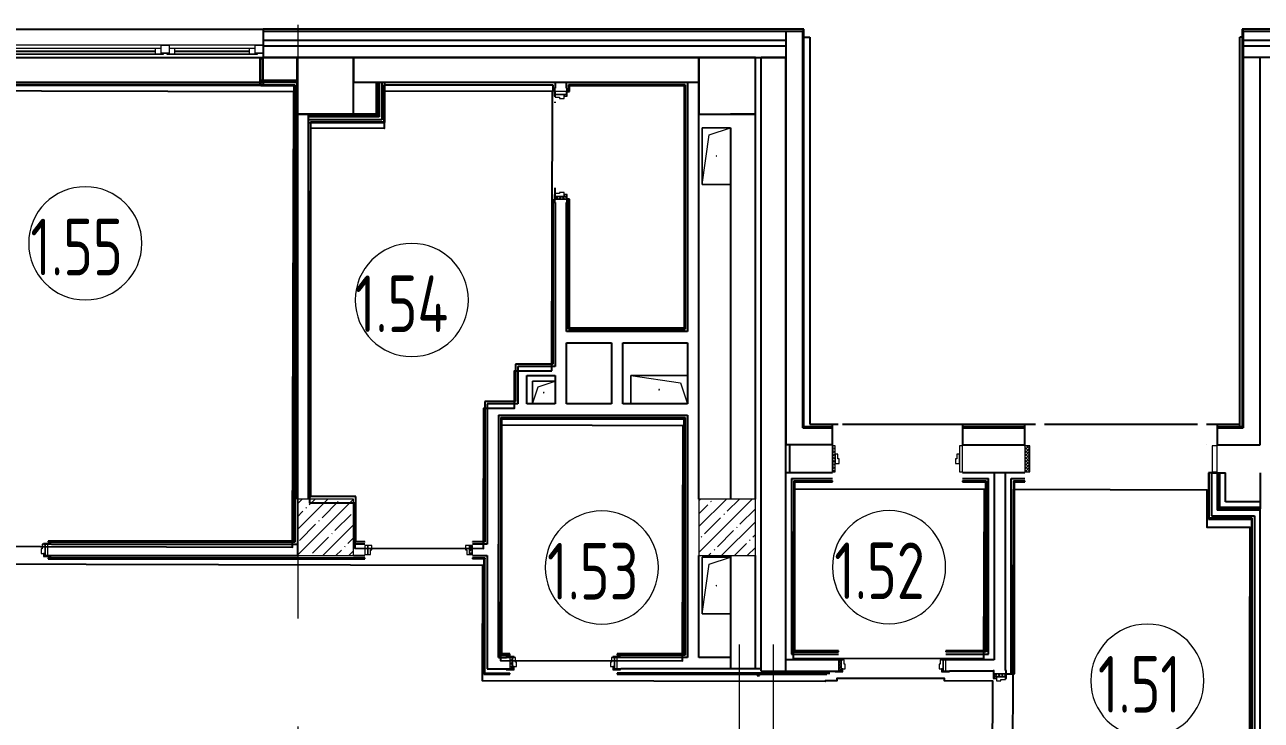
# Model space of a CAD drawing. Header units: millimetres. Extents: x -625 to 415037, y -3642 to 102118.
# Drawn here: x 78309 to 89235, y 21109 to 27254 of the extents above; entities that cross this region are included whole.
import ezdxf

# ---------------------------------------------------------------- set-up
doc = ezdxf.new("R2010")
doc.units = ezdxf.units.MM
doc.linetypes.add('Осевая', pattern=[6350, 1270, -952.5, 3175, -952.5])
for name, color, linetype, lineweight in [('A-AREA-IDEN', 7, 'Continuous', 9), ('A-DOOR-FRAM-2', 7, 'Continuous', 5), ('A-GENM', 7, 'Continuous', 9), ('A-GLAZ', 7, 'Continuous', 9), ('A-GLAZ-1', 7, 'Continuous', 5), ('S-COLS-1', 7, 'Continuous', 5), ('Оси', 7, 'Continuous', 9), ('Оси-2', 7, 'Осевая', 9)]:
    doc.layers.add(name, color=color, linetype=linetype, lineweight=lineweight)
doc.layers.add('A-DOOR-FRAM-1', color=7, linetype='Continuous', lineweight=5, true_color=0xc0c0c0)
doc.styles.add('СПДС', font='ГОСТ тип А.ttf', dxfattribs={"width": 0.9})
pattern_1 = [(45, (-296.384, 114.685), (-14.1421, 14.1421), []), (135, (-296.384, 114.685), (-14.1421, -14.1421), [])]

# ---------------------------------------------------------------- blocks, each defined once
blk = doc.blocks.new('BSC_Колонна _Прямоугольная - 500х500-23287078-Объем проектирования 1 этажа')
at = {"layer": 'S-COLS-1'}
h = blk.add_hatch(dxfattribs=at)
h.set_pattern_fill('FP_32', color=256, style=0, pattern_type=2)
h.set_pattern_definition([(45, (-84450, -22950), (-114.04925, 114.04925), []), (45, (-84335.95, -22950), (-114.04925, 114.04925), [201.613, -40.323, 6.706, -33.617])])
h.paths.add_polyline_path([(-187, -250), (250, -250), (250, 250), (-250, 250), (-250, -250)])
for p, q in [((250, 250), (-250, 250)), ((-250, 250), (-250, -250)), ((250, -250), (250, 250)), ((-250, -250), (250, -250))]:
    blk.add_line(p, q, dxfattribs=at)
blk = doc.blocks.new('110_Дверь_СКБ_2Ст_Внутренняя - ДН-7д_л__ ДОО_Дв_1450x2100h_Загрузочная_ Помещение холодильных камер-21737406-Объем проектирования 1 этажа')
at = {"layer": 'A-DOOR-FRAM-2'}
h = blk.add_hatch(dxfattribs=at)
h.set_pattern_fill('FP_43', color=256, style=0, pattern_type=2)
h.set_pattern_definition([(45, (-651.384, 189.685), (-14.1421, 14.1421), []), (135, (-651.384, 189.685), (-14.1421, -14.1421), [])])
h.paths.add_polyline_path([(-792.5, -115), (-792.5, 115), (-837.5, 115), (-837.5, -115)])
at = {"layer": 'A-DOOR-FRAM-1'}
for p, q in [((-792.5, 115), (-837.5, 115)), ((-837.5, 115), (-837.5, -115)), ((-792.5, -115), (-792.5, 115)), ((862.5, 115), (817.5, 115)), ((817.5, 115), (817.5, -115)), ((862.5, -115), (862.5, 115)), ((-837.5, -115), (-792.5, -115)), ((817.5, -115), (862.5, -115))]:
    blk.add_line(p, q, dxfattribs=at)
blk = doc.blocks.new('110_Дверь_СКБ_1Ст_Внутренняя1 - ДН-6д_ ДОО_Дв_1150x2100-24253098-Объем проектирования 1 этажа')
at = {"layer": 'A-DOOR-FRAM-2'}
h = blk.add_hatch(dxfattribs=at)
h.set_pattern_fill('FP_47', color=256, style=0, pattern_type=2)
h.set_pattern_definition([(45, (-396.384, 189.685), (-14.1421, 14.1421), []), (135, (-396.384, 189.685), (-14.1421, -14.1421), [])])
h.paths.add_polyline_path([(-537.5, -115), (-537.5, 115), (-562.5, 115), (-562.5, -115)])
at = {"layer": 'A-DOOR-FRAM-1'}
for p, q in [((-537.5, 115), (-562.5, 115)), ((-562.5, 115), (-562.5, -115)), ((-537.5, -115), (-537.5, 115)), ((587.5, 115), (562.5, 115)), ((562.5, 115), (562.5, -115)), ((587.5, -115), (587.5, 115)), ((-512.5, 40), (-537.5, 40)), ((-537.5, 40), (-537.5, -40)), ((-512.5, 0), (-512.5, 40)), ((-502.5, 0), (-512.5, 0)), ((-502.5, -40), (-502.5, 0)), ((537.5, 0), (527.5, 0)), ((527.5, 0), (527.5, -40)), ((537.5, 40), (537.5, 0)), ((562.5, 40), (537.5, 40)), ((562.5, -40), (562.5, 40)), ((-537.5, -40), (-502.5, -40)), ((527.5, -40), (562.5, -40)), ((-562.5, -115), (-537.5, -115)), ((562.5, -115), (587.5, -115))]:
    blk.add_line(p, q, dxfattribs=at)
blk = doc.blocks.new('110_Дверь_СКБ_1Ст_Внутренняя1 - Д-8_п_ 950x2100h_охрана 2-32213875-Объем проектирования 1 этажа')
at = {"layer": 'A-DOOR-FRAM-2'}
h = blk.add_hatch(dxfattribs=at)
h.set_pattern_fill('FP_49', color=256, style=0, pattern_type=2)
h.set_pattern_definition(pattern_1)
h.paths.add_polyline_path([(-463, -50), (-438, -49), (-438, 50), (-463, 50), (-463, -8)])
at = {"layer": 'A-DOOR-FRAM-1'}
for p, q in [((-423, 58), (-493, 58)), ((-493, 58), (-493, 50)), ((-493, 50), (-423, 50)), ((-438, 50), (-463, 50)), ((-463, 50), (-463, -50)), ((-413, 50), (-438, 50)), ((-438, 50), (-438, -30)), ((-438, -50), (-438, 50)), ((-423, 50), (-438, 50)), ((-438, 50), (-438, 49)), ((-438, 49), (-423, 49)), ((-423, 50), (-423, 58)), ((-423, 49), (-423, 50)), ((-413, 10), (-413, 50)), ((-403, 10), (-413, 10)), ((-403, -30), (-403, 10)), ((437, 10), (427, 10)), ((427, 10), (427, -30)), ((437, 50), (437, 10)), ((462, 50), (437, 50)), ((517, 58), (447, 58)), ((447, 58), (447, 50)), ((462, 50), (447, 50)), ((447, 50), (447, 49)), ((447, 50), (517, 50)), ((447, 49), (462, 49)), ((462, -30), (462, 50)), ((487, 50), (462, 50)), ((462, 50), (462, -50)), ((462, 49), (462, 50)), ((487, -50), (487, 50)), ((517, 50), (517, 58)), ((-423, -50), (-493, -50)), ((-493, -50), (-493, -58)), ((-493, -58), (-423, -58)), ((-463, -50), (-438, -50)), ((-438, -30), (-403, -30)), ((-423, -30), (-438, -30)), ((-438, -30), (-438, -50)), ((-438, -50), (-423, -50)), ((-423, -50), (-423, -30)), ((-423, -58), (-423, -50)), ((427, -30), (462, -30)), ((462, -30), (447, -30)), ((447, -30), (447, -50)), ((447, -50), (462, -50)), ((517, -50), (447, -50)), ((447, -50), (447, -58)), ((447, -58), (517, -58)), ((462, -50), (462, -30)), ((462, -50), (487, -50)), ((517, -58), (517, -50))]:
    blk.add_line(p, q, dxfattribs=at)
blk = doc.blocks.new('110_Дверь_СКБ_1Ст_Внутренняя1 - Д-9_ ДОО_Дв_950x2100h_Цеха_ ПУИ_ Помещение персонала_ Моечные_ Тамбур-18976848-Объем проектирования 1 этажа')
at = {"layer": 'A-DOOR-FRAM-2'}
h = blk.add_hatch(dxfattribs=at)
h.set_pattern_fill('FP_49', color=256, style=0, pattern_type=2)
h.set_pattern_definition(pattern_1)
h.paths.add_polyline_path([(-463, 40), (-462, -40), (-438, -40), (-438, 40), (-462, 40)])
at = {"layer": 'A-DOOR-FRAM-1'}
for p, q in [((-438, 40), (-463, 40)), ((-463, 40), (-463, -40)), ((-413, 40), (-438, 40)), ((-438, 40), (-438, -40)), ((-438, -40), (-438, 40)), ((-413, 0), (-413, 40)), ((-403, 0), (-413, 0)), ((-403, -40), (-403, 0)), ((437, 0), (427, 0)), ((427, 0), (427, -40)), ((437, 40), (437, 0)), ((462, 40), (437, 40)), ((462, -40), (462, 40)), ((487, 40), (462, 40)), ((462, 40), (462, -40)), ((487, -40), (487, 40)), ((-463, -40), (-438, -40)), ((-438, -40), (-403, -40)), ((427, -40), (462, -40)), ((462, -40), (487, -40))]:
    blk.add_line(p, q, dxfattribs=at)
blk = doc.blocks.new('110_Дверь_СКБ_1Ст_Внутренняя1 - Д-11п 1100x2100h_кладовые _все__ коридор _между помещениями блока столовой__ моечные _все_ 2-32102277-Объем проектирования 1 этажа')
at = {"layer": 'A-DOOR-FRAM-2'}
h = blk.add_hatch(dxfattribs=at)
h.set_pattern_fill('FP_45', color=256, style=0, pattern_type=2)
h.set_pattern_definition([(45, (-371.384, 114.685), (-14.1421, 14.1421), []), (135, (-371.384, 114.685), (-14.1421, -14.1421), [])])
h.paths.add_polyline_path([(-513, -50), (-513, 50), (-538, 50), (-538, -50)])
at = {"layer": 'A-DOOR-FRAM-1'}
for p, q in [((-498, 58), (-568, 58)), ((-568, 58), (-568, 50)), ((-568, 50), (-498, 50)), ((-513, 50), (-538, 50)), ((-538, 50), (-538, -50)), ((-488, 50), (-513, 50)), ((-513, 50), (-513, -30)), ((-513, -50), (-513, 50)), ((-498, 50), (-513, 50)), ((-513, 50), (-513, 49)), ((-513, 49), (-498, 49)), ((-498, 50), (-498, 58)), ((-498, 49), (-498, 50)), ((-488, 10), (-488, 50)), ((-478, 10), (-488, 10)), ((-478, -30), (-478, 10)), ((512, 10), (502, 10)), ((502, 10), (502, -30)), ((512, 50), (512, 10)), ((537, 50), (512, 50)), ((592, 58), (522, 58)), ((522, 58), (522, 50)), ((537, 50), (522, 50)), ((522, 50), (522, 49)), ((522, 50), (592, 50)), ((522, 49), (537, 49)), ((537, -30), (537, 50)), ((562, 50), (537, 50)), ((537, 50), (537, -50)), ((537, 49), (537, 50)), ((562, -50), (562, 50)), ((592, 50), (592, 58)), ((-498, -50), (-568, -50)), ((-568, -50), (-568, -58)), ((-568, -58), (-498, -58)), ((-538, -50), (-513, -50)), ((-513, -30), (-478, -30)), ((-498, -30), (-513, -30)), ((-513, -30), (-513, -50)), ((-513, -50), (-498, -50)), ((-498, -50), (-498, -30)), ((-498, -58), (-498, -50)), ((502, -30), (537, -30)), ((537, -30), (522, -30)), ((522, -30), (522, -50)), ((522, -50), (537, -50)), ((592, -50), (522, -50)), ((522, -50), (522, -58)), ((522, -58), (592, -58)), ((537, -50), (537, -30)), ((537, -50), (562, -50)), ((592, -58), (592, -50))]:
    blk.add_line(p, q, dxfattribs=at)
blk = doc.blocks.new('110_Дверь_СКБ_2Ст - Д-10а_ СОШ_Дв_1450x2100h_Горячий цех-25784455-Объем проектирования 1 этажа')
at = {"layer": 'A-DOOR-FRAM-2'}
h = blk.add_hatch(dxfattribs=at)
h.set_pattern_fill('FP_57', color=256, style=0, pattern_type=2)
h.set_pattern_definition([(45, (-521.384, 114.685), (-14.1421, 14.1421), []), (135, (-521.384, 114.685), (-14.1421, -14.1421), [])])
h.paths.add_polyline_path([(-663, -50), (-663, 50), (-688, 50), (-688, -50)])
at = {"layer": 'A-DOOR-FRAM-1'}
for p, q in [((-647, 58), (-717, 58)), ((-717, 58), (-717, 50)), ((-717, 50), (-647, 50)), ((-663, 50), (-688, 50)), ((-688, 50), (-688, -50)), ((-638, 50), (-663, 50)), ((-663, 50), (-663, -30)), ((-663, -50), (-663, 50)), ((-647, 50), (-647, 58)), ((-638, 10), (-638, 50)), ((-628, 10), (-638, 10)), ((-628, -30), (-628, 10)), ((662, 10), (652, 10)), ((652, 10), (652, -30)), ((662, 50), (662, 10)), ((687, 50), (662, 50)), ((743, 58), (673, 58)), ((673, 58), (673, 50)), ((673, 50), (743, 50)), ((687, -30), (687, 50)), ((713, 50), (687, 50)), ((687, 50), (687, -50)), ((713, -50), (713, 50)), ((743, 50), (743, 58)), ((-647, -50), (-717, -50)), ((-717, -50), (-717, -58)), ((-717, -58), (-647, -58)), ((-688, -50), (-663, -50)), ((-663, -30), (-628, -30)), ((-647, -30), (-663, -30)), ((-663, -30), (-663, -50)), ((-663, -50), (-647, -50)), ((-647, -50), (-647, -30)), ((-647, -58), (-647, -50)), ((652, -30), (687, -30)), ((687, -30), (673, -30)), ((673, -30), (673, -50)), ((673, -50), (687, -50)), ((743, -50), (673, -50)), ((673, -50), (673, -58)), ((673, -58), (743, -58)), ((687, -50), (687, -30)), ((687, -50), (713, -50)), ((743, -58), (743, -50))]:
    blk.add_line(p, q, dxfattribs=at)
blk = doc.blocks.new('110_Дверь_СКБ_1Ст_Внутренняя1 - Д-7_п__950x2100h_Туалет-32105350-Объем проектирования 1 этажа')
at = {"layer": 'A-DOOR-FRAM-2'}
h = blk.add_hatch(dxfattribs=at)
h.set_pattern_fill('FP_49', color=256, style=0, pattern_type=2)
h.set_pattern_definition(pattern_1)
h.paths.add_polyline_path([(-438, -50), (-438, 50), (-463, 50), (-463, -50)])
at = {"layer": 'A-DOOR-FRAM-1'}
for p, q in [((-423, 58), (-493, 58)), ((-493, 58), (-493, 50)), ((-493, 50), (-423, 50)), ((-438, 50), (-463, 50)), ((-463, 50), (-463, -50)), ((-413, 50), (-438, 50)), ((-438, 50), (-438, -30)), ((-438, -50), (-438, 50)), ((-423, 50), (-438, 50)), ((-438, 50), (-438, 49)), ((-438, 49), (-423, 49)), ((-423, 50), (-423, 58)), ((-423, 49), (-423, 50)), ((-413, 10), (-413, 50)), ((-403, 10), (-413, 10)), ((-403, -30), (-403, 10)), ((437, 10), (427, 10)), ((427, 10), (427, -30)), ((437, 50), (437, 10)), ((462, 50), (437, 50)), ((517, 58), (447, 58)), ((447, 58), (447, 50)), ((462, 50), (447, 50)), ((447, 50), (447, 49)), ((447, 50), (517, 50)), ((447, 49), (462, 49)), ((462, -30), (462, 50)), ((487, 50), (462, 50)), ((462, 50), (462, -50)), ((462, 49), (462, 50)), ((487, -50), (487, 50)), ((517, 50), (517, 58)), ((-423, -50), (-493, -50)), ((-493, -50), (-493, -58)), ((-493, -58), (-423, -58)), ((-463, -50), (-438, -50)), ((-438, -30), (-403, -30)), ((-423, -30), (-438, -30)), ((-438, -30), (-438, -50)), ((-438, -50), (-423, -50)), ((-423, -50), (-423, -30)), ((-423, -58), (-423, -50)), ((427, -30), (462, -30)), ((462, -30), (447, -30)), ((447, -30), (447, -50)), ((447, -50), (462, -50)), ((517, -50), (447, -50)), ((447, -50), (447, -58)), ((447, -58), (517, -58)), ((462, -50), (462, -30)), ((462, -50), (487, -50)), ((517, -58), (517, -50))]:
    blk.add_line(p, q, dxfattribs=at)
blk = doc.blocks.new('110_Дверь_СКБ_1Ст_Внутренняя1 - Д-7_л__950x2100h_Туалет-32089464-Объем проектирования 1 этажа')
at = {"layer": 'A-DOOR-FRAM-2'}
h = blk.add_hatch(dxfattribs=at)
h.set_pattern_fill('FP_49', color=256, style=0, pattern_type=2)
h.set_pattern_definition(pattern_1)
h.paths.add_polyline_path([(-463, -50), (-438, -50), (-438, 50), (-463, 50)])
at = {"layer": 'A-DOOR-FRAM-1'}
for p, q in [((-423, 58), (-493, 58)), ((-493, 58), (-493, 50)), ((-493, 50), (-423, 50)), ((-438, 50), (-463, 50)), ((-463, 50), (-463, -50)), ((-413, 50), (-438, 50)), ((-438, 50), (-438, -30)), ((-438, -50), (-438, 50)), ((-423, 50), (-438, 50)), ((-438, 50), (-438, 49)), ((-438, 49), (-423, 49)), ((-423, 50), (-423, 58)), ((-423, 49), (-423, 50)), ((-413, 10), (-413, 50)), ((-403, 10), (-413, 10)), ((-403, -30), (-403, 10)), ((437, 10), (427, 10)), ((427, 10), (427, -30)), ((437, 50), (437, 10)), ((462, 50), (437, 50)), ((517, 58), (447, 58)), ((447, 58), (447, 50)), ((462, 50), (447, 50)), ((447, 50), (447, 49)), ((447, 50), (517, 50)), ((447, 49), (462, 49)), ((462, -30), (462, 50)), ((487, 50), (462, 50)), ((462, 50), (462, -50)), ((462, 49), (462, 50)), ((487, -50), (487, 50)), ((517, 50), (517, 58)), ((-423, -50), (-493, -50)), ((-493, -50), (-493, -58)), ((-493, -58), (-423, -58)), ((-463, -50), (-438, -50)), ((-438, -30), (-403, -30)), ((-423, -30), (-438, -30)), ((-438, -30), (-438, -50)), ((-438, -50), (-423, -50)), ((-423, -50), (-423, -30)), ((-423, -58), (-423, -50)), ((427, -30), (462, -30)), ((462, -30), (447, -30)), ((447, -30), (447, -50)), ((447, -50), (462, -50)), ((517, -50), (447, -50)), ((447, -50), (447, -58)), ((447, -58), (517, -58)), ((462, -50), (462, -30)), ((462, -50), (487, -50)), ((517, -58), (517, -50))]:
    blk.add_line(p, q, dxfattribs=at)
blk = doc.blocks.new('GM_Отверстие прямоугольное _в плите_ - Отверстие-21613015-Объем проектирования 1 этажа')
at = {"layer": 'A-GENM'}
for p, q in [((-125, -250), (-125, 250)), ((-125, 250), (125, 250)), ((125, 250), (-125, 250)), ((-125, 250), (-125, -250)), ((-62, 188), (125, 250)), ((-125, -250), (-62, 188)), ((125, -250), (-125, -250)), ((-125, -250), (125, -250))]:
    blk.add_line(p, q, dxfattribs=at)
for start, end in [(360, 180), (180, 360)]:
    blk.add_arc((0, 0), 2.5, start, end, dxfattribs=at)
blk = doc.blocks.new('GM_Отверстие прямоугольное _в плите_ - Отверстие-V129-Объем проектирования 1 этажа')
at = {"layer": 'A-GENM'}
for p, q in [((-125, -250), (-125, 250)), ((-125, 250), (-125, -250)), ((-62, 188), (125, 250)), ((-125, -250), (-62, 188)), ((125, -250), (-125, -250)), ((-125, -250), (125, -250))]:
    blk.add_line(p, q, dxfattribs=at)
for start, end in [(360, 180), (180, 360)]:
    blk.add_arc((0, 0), 2.5, start, end, dxfattribs=at)
blk = doc.blocks.new('120_Окно_СКБ_2Ст - 120_Окно_СКБ_2Ст 3100х2500 _мал_створка слева_ 2-19089248-Объем проектирования 1 этажа')
at = {"layer": 'A-GLAZ'}
for p, q in [((-1550, -75), (-1550, -5)), ((-1550, -5), (-1480, -5)), ((-1480, -75), (-1550, -75)), ((-1480, -75), (-1500, -75)), ((-1500, -75), (-1500, -85)), ((-1500, -85), (670, -85)), ((670, -85), (-1500, -85)), ((-1480, -5), (-1480, -75)), ((650, -35), (-1480, -35)), ((-1480, -35), (-1480, -75)), ((-1430, -85), (-1430, -35)), ((600, -85), (600, -35)), ((650, -75), (650, -5)), ((650, -5), (720, -5)), ((650, -75), (650, -35)), ((720, -75), (650, -75)), ((670, -75), (650, -75)), ((670, -85), (670, -75)), ((720, -75), (700, -75)), ((700, -75), (700, -85)), ((700, -85), (1500, -85)), ((1500, -85), (700, -85)), ((720, -5), (720, -75)), ((1480, -35), (720, -35)), ((720, -35), (720, -75)), ((770, -85), (770, -35)), ((1430, -85), (1430, -35)), ((1480, -75), (1480, -5)), ((1480, -5), (1550, -5)), ((1480, -75), (1480, -35)), ((1550, -75), (1480, -75)), ((1500, -75), (1480, -75)), ((1500, -85), (1500, -75)), ((1550, -5), (1550, -75))]:
    blk.add_line(p, q, dxfattribs=at)
at = {"layer": 'A-GLAZ-1'}
for p, q in [((1550, -5), (-1550, -5)), ((-1550, -75), (-1500, -75)), ((-1430, -55), (600, -55)), ((600, -65), (-1430, -65)), ((670, -75), (700, -75)), ((770, -55), (1430, -55)), ((1430, -65), (770, -65)), ((1500, -75), (1550, -75))]:
    blk.add_line(p, q, dxfattribs=at)
blk = doc.blocks.new('BSC_Колонна _Прямоугольная - 500х500-V136-Объем проектирования 1 этажа')
at = {"layer": 'S-COLS-1'}
h = blk.add_hatch(dxfattribs=at)
h.set_pattern_fill('FP_138', color=256, style=0, pattern_type=2)
h.set_pattern_definition([(45, (-80900, -22950), (-114.04925, 114.04925), []), (45, (-80785.95, -22950), (-114.04925, 114.04925), [201.613, -40.323, 6.706, -33.617])])
h.paths.add_polyline_path([(203, -250), (250, -250), (250, 250), (-250, 250), (-250, -250), (-26, -250)])
for p, q in [((250, 250), (-250, 250)), ((-250, 250), (-250, -250)), ((250, -250), (250, 250)), ((-250, -250), (250, -250))]:
    blk.add_line(p, q, dxfattribs=at)
blk = doc.blocks.new('GM_Отверстие прямоугольное _в плите_ - Отверстие-V161-Объем проектирования 1 этажа')
at = {"layer": 'A-GENM'}
for p, q in [((-100, -100), (-100, 100)), ((-100, 100), (100, 100)), ((100, 100), (-100, 100)), ((-100, 100), (-100, -100)), ((-100, -100), (-50, 50)), ((-50, 50), (100, 100))]:
    blk.add_line(p, q, dxfattribs=at)
for start, end in [(360, 180), (180, 360)]:
    blk.add_arc((0, 0), 2.5, start, end, dxfattribs=at)
blk = doc.blocks.new('Марка_Помещения - Номер-25198446-Объем проектирования 1 этажа')
at = {"layer": 'A-AREA-IDEN'}
for start, end in [(360, 180), (180, 360)]:
    blk.add_arc((0, 0), 2.5, start, end, dxfattribs=at)

msp = doc.modelspace()

# ---------------------------------------------------------------- linework, layer by layer
for p, q in [((77315, 27214), (80415, 27214)), ((85035, 27214), (80415, 27214)), ((80415, 27214), (80415, 27194)), ((85193, 27214), (85035, 27214)), ((85188, 27214), (85188, 23697)), ((85193, 23702), (85193, 27214)), ((89067, 27214), (89067, 23702)), ((93375, 27214), (89067, 27214)), ((89072, 27214), (89072, 23697)), ((80415, 27194), (80415, 26964)), ((85188, 27194), (80415, 27194)), ((85035, 27114), (80415, 27114)), ((85035, 27194), (85035, 23544)), ((85185, 23694), (85185, 27194)), ((85193, 27144), (85245, 27144)), ((85245, 27144), (85245, 23724)), ((89045, 23702), (89045, 27144)), ((89067, 27144), (89045, 27144)), ((93355, 27194), (89072, 27194)), ((89075, 27194), (89075, 23694)), ((93275, 27114), (89075, 27114)), ((85035, 27064), (80415, 27064)), ((93225, 27064), (89075, 27064)), ((77335, 26964), (85035, 26964)), ((77335, 26964), (80415, 26964)), ((80395, 26952), (80387, 26952)), ((80387, 26952), (80387, 26720)), ((80415, 26952), (80395, 26952)), ((80395, 26724), (80395, 26952)), ((80715, 26964), (80415, 26964)), ((80415, 26764), (80415, 26964)), ((80715, 26764), (80715, 26964)), ((81215, 26964), (80715, 26964)), ((80715, 26964), (80715, 26464)), ((81215, 26464), (81215, 26964)), ((84265, 26964), (81215, 26964)), ((81215, 26964), (81215, 26744)), ((84765, 26964), (84265, 26964)), ((84265, 26964), (84265, 26464)), ((84265, 23064), (84265, 26964)), ((84765, 26464), (84765, 26964)), ((85035, 26964), (84815, 26964)), ((84815, 21544), (84815, 26964)), ((85035, 21544), (85035, 26964)), ((93125, 26964), (89075, 26964)), ((89225, 23544), (89225, 26964)), ((80387, 26744), (77343, 26744)), ((80387, 26724), (77343, 26724)), ((80395, 26716), (77343, 26716)), ((80387, 26720), (80395, 26720)), ((80395, 26764), (80715, 26764)), ((80415, 26744), (80395, 26744)), ((80415, 26724), (80395, 26724)), ((80395, 26720), (80395, 26716)), ((80395, 26716), (80687, 26716)), ((80715, 26744), (80415, 26744)), ((80415, 26744), (80415, 26724)), ((80415, 26724), (80695, 26724)), ((80687, 26716), (80687, 22692)), ((80695, 26724), (80695, 22684)), ((80715, 23064), (80715, 26744)), ((84265, 26744), (81215, 26744)), ((81415, 26744), (81415, 26464)), ((81427, 26744), (81427, 26451)), ((81440, 26744), (81440, 26439)), ((81465, 26744), (81465, 26414)), ((81490, 26724), (81485, 26724)), ((81485, 26724), (81485, 26394)), ((81486, 26723), (82974, 26723)), ((81486, 26393), (81486, 26723)), ((81490, 26389), (81490, 26744)), ((82974, 26724), (82975, 26724)), ((82974, 26723), (82974, 26664)), ((82974, 26664), (82975, 26664)), ((82995, 26744), (82995, 26694)), ((83095, 26694), (83095, 26744)), ((83103, 26664), (83115, 26664)), ((84145, 26724), (83115, 26724)), ((83115, 26724), (83115, 26664)), ((83115, 26664), (83123, 26664)), ((83123, 26716), (84145, 26716)), ((83123, 26664), (83123, 26716)), ((84137, 26724), (84137, 24564)), ((84145, 26724), (84145, 24564)), ((84165, 26744), (84165, 24544)), ((82995, 26564), (82995, 26574)), ((80715, 26464), (81215, 26464)), ((81415, 26464), (80715, 26464)), ((80815, 26464), (80815, 23064)), ((81427, 26451), (80815, 26451)), ((84265, 26464), (84765, 26464)), ((84765, 26464), (84545, 26464)), ((84765, 23064), (84765, 26464)), ((81440, 26439), (80815, 26439)), ((81465, 26414), (80815, 26414)), ((80815, 26389), (81490, 26389)), ((80835, 26394), (81485, 26394)), ((80835, 26394), (80835, 26389)), ((81486, 26393), (80835, 26393)), ((80836, 23085), (80836, 26393)), ((84545, 26344), (84545, 23064)), ((82995, 25764), (82995, 25814)), ((82975, 25714), (82974, 25714)), ((82974, 25714), (82974, 24255)), ((82995, 25684), (82995, 24234)), ((83095, 24544), (83095, 25684)), ((83115, 25714), (83103, 25714)), ((83115, 24564), (83115, 25714)), ((83123, 25714), (83115, 25714)), ((83123, 24572), (83123, 25714)), ((84165, 24544), (83095, 24544)), ((83115, 24564), (84145, 24564)), ((84145, 24572), (83123, 24572)), ((83095, 23904), (83095, 24444)), ((83095, 24444), (83495, 24444)), ((83495, 24444), (83495, 23904)), ((83595, 24444), (84165, 24444)), ((83595, 23904), (83595, 24444)), ((84165, 24444), (84165, 23904)), ((82644, 24255), (82644, 23925)), ((82974, 24255), (82644, 24255)), ((82645, 24234), (82645, 24236)), ((82995, 24234), (82665, 24234)), ((82665, 24234), (82665, 23904)), ((82745, 24154), (82995, 24154)), ((82745, 23904), (82745, 24154)), ((82975, 24254), (82974, 24254)), ((82995, 24154), (82995, 23904)), ((82374, 23925), (82374, 22685)), ((82644, 23925), (82374, 23925)), ((82665, 23904), (82395, 23904)), ((82395, 23904), (82395, 22664)), ((82645, 23925), (82645, 23924)), ((82995, 23904), (82745, 23904)), ((83495, 23904), (83095, 23904)), ((84165, 23904), (83595, 23904)), ((82495, 23804), (84165, 23804)), ((82495, 23804), (82495, 21664)), ((82515, 23784), (84145, 23784)), ((82515, 23784), (82515, 21684)), ((82526, 23773), (84134, 23773)), ((82526, 21695), (82526, 23773)), ((84134, 23773), (84134, 21695)), ((84145, 23784), (84145, 21684)), ((84165, 23804), (84165, 21664)), ((85245, 23724), (85495, 23724)), ((85445, 23702), (85445, 23724)), ((85535, 23724), (87240, 23724)), ((86595, 23724), (86595, 23702)), ((87145, 23702), (87145, 23724)), ((87320, 23724), (88670, 23724)), ((88750, 23724), (89045, 23724)), ((88845, 23724), (88845, 23702)), ((85185, 23694), (85445, 23694)), ((85188, 23697), (85445, 23697)), ((85445, 23702), (85193, 23702)), ((85445, 23694), (85445, 23702)), ((85445, 23544), (85445, 23694)), ((87145, 23702), (86595, 23702)), ((86595, 23702), (86595, 23694)), ((86595, 23697), (87145, 23697)), ((86595, 23694), (86595, 23544)), ((86595, 23694), (87145, 23694)), ((87145, 23694), (87145, 23702)), ((87145, 23544), (87145, 23694)), ((89067, 23702), (88845, 23702)), ((88845, 23702), (88845, 23694)), ((88845, 23697), (89072, 23697)), ((88845, 23694), (88845, 23544)), ((88845, 23694), (89075, 23694)), ((85445, 23544), (85035, 23544)), ((85065, 23544), (85065, 23294)), ((86595, 23544), (87145, 23544)), ((88750, 23544), (88750, 23544)), ((88845, 23544), (89225, 23544)), ((85445, 23294), (85035, 23294)), ((87145, 23294), (86595, 23294)), ((86875, 23294), (86875, 21644)), ((86975, 21549), (86975, 23294)), ((88767, 23294), (88767, 22886)), ((88795, 23294), (88767, 23294)), ((88775, 22894), (88775, 23294)), ((88795, 23294), (88920, 23294)), ((88795, 23294), (88795, 22914)), ((88845, 23294), (88845, 22964)), ((88857, 22976), (88857, 23294)), ((88870, 22989), (88870, 23294)), ((88920, 23039), (88920, 23294)), ((89225, 23294), (89225, 22976)), ((85085, 23244), (85085, 21694)), ((85085, 23244), (85445, 23244)), ((85105, 23224), (85445, 23224)), ((85105, 23224), (85105, 21714)), ((85113, 23216), (85445, 23216)), ((85113, 21722), (85113, 23216)), ((85445, 23216), (85445, 23224)), ((86595, 23244), (86825, 23244)), ((86595, 23224), (86595, 23216)), ((86595, 23224), (86805, 23224)), ((86595, 23216), (86797, 23216)), ((86797, 23216), (86797, 21722)), ((86805, 23224), (86805, 21714)), ((86825, 21694), (86825, 23244)), ((87025, 21519), (87025, 23244)), ((87025, 23244), (87145, 23244)), ((87045, 23224), (87145, 23224)), ((87045, 23224), (87045, 21519)), ((87053, 21519), (87053, 23216)), ((87053, 23216), (87145, 23216)), ((87145, 23216), (87145, 23224)), ((80836, 23084), (80835, 23084)), ((81236, 23085), (80836, 23085)), ((81233, 23084), (81235, 23084)), ((81236, 22685), (81236, 23085)), ((89225, 22964), (88845, 22964)), ((89225, 22976), (88857, 22976)), ((89225, 22989), (88870, 22989)), ((89225, 23039), (88920, 23039)), ((89225, 17134), (89225, 22976)), ((88767, 22886), (89147, 22886)), ((89155, 22894), (88775, 22894)), ((88795, 22914), (89175, 22914)), ((89147, 22886), (89147, 19242)), ((89155, 19234), (89155, 22894)), ((89175, 22914), (89175, 19214)), ((80687, 22692), (78515, 22692)), ((78515, 22692), (78515, 22684)), ((80695, 22684), (78515, 22684)), ((78545, 22664), (80715, 22664)), ((80715, 22664), (80715, 22664)), ((81315, 22664), (81215, 22664)), ((81236, 22684), (81235, 22684)), ((81315, 22685), (81236, 22685)), ((81315, 22684), (81315, 22685)), ((82374, 22685), (82265, 22685)), ((82265, 22685), (82265, 22684)), ((82395, 22664), (82265, 22664)), ((82375, 22684), (82375, 22685)), ((82495, 21664), (82495, 22664)), ((78515, 22544), (81315, 22544)), ((78515, 22544), (78515, 22536)), ((78515, 22536), (81315, 22536)), ((78545, 22564), (80715, 22564)), ((81215, 22564), (81315, 22564)), ((81315, 22536), (81315, 22544)), ((82265, 22564), (82395, 22564)), ((82265, 22544), (82375, 22544)), ((82265, 22544), (82265, 22536)), ((82375, 22536), (82265, 22536)), ((82367, 22536), (82367, 21516)), ((82375, 22544), (82375, 22536)), ((82375, 21524), (82375, 22536)), ((82395, 22564), (82395, 21564)), ((84265, 21664), (84265, 22564)), ((84545, 22564), (84545, 21564)), ((84765, 21564), (84765, 22564)), ((82495, 21664), (82565, 21664)), ((82515, 21684), (82595, 21684)), ((82595, 21695), (82526, 21695)), ((82595, 21684), (82595, 21695)), ((82595, 21672), (82595, 21684)), ((84134, 21695), (83545, 21695)), ((83545, 21695), (83545, 21684)), ((84145, 21684), (83545, 21684)), ((84165, 21664), (83575, 21664)), ((84545, 21664), (84265, 21664)), ((85469, 21644), (85035, 21644)), ((85085, 21694), (85499, 21694)), ((85105, 21714), (85499, 21714)), ((85499, 21722), (85113, 21722)), ((85499, 21714), (85499, 21722)), ((86449, 21722), (86449, 21714)), ((86797, 21722), (86449, 21722)), ((86805, 21714), (86449, 21714)), ((86449, 21694), (86825, 21694)), ((86875, 21644), (86479, 21644)), ((82375, 21524), (82595, 21524)), ((82395, 21564), (82565, 21564)), ((82595, 21516), (82595, 21524)), ((85395, 21524), (83545, 21524)), ((83545, 21524), (83545, 21516)), ((84815, 21564), (83575, 21564)), ((84801, 21526), (84781, 21526)), ((84781, 21526), (84781, 21506)), ((84801, 21506), (84801, 21526)), ((84815, 21544), (85469, 21544)), ((85395, 21524), (85423, 21524)), ((85395, 21516), (85395, 21524)), ((86867, 21544), (86479, 21544)), ((82367, 21516), (82595, 21516)), ((83545, 21516), (85395, 21516)), ((84781, 21506), (84801, 21506)), ((86983, 21519), (87025, 21519)), ((87025, 21519), (87053, 21519))]:
    msp.add_line(p, q)
at = {"flags": 128}
for points in [[(80686, 26662), (77342, 26670), (77332, 22646), (80676, 22638)], [(82967, 24196), (82973, 26664), (81485, 26667), (81484, 26337), (80834, 26339), (80826, 23031), (81226, 23030), (81225, 22630), (82363, 22627), (82366, 23867), (82636, 23867), (82637, 24197)], [(84126, 23711), (82518, 23715), (82513, 21637), (84121, 21633)], [(86788, 23148), (85104, 23152), (85100, 21658), (86784, 21654)], [(87034, 19173), (89128, 19168), (89137, 22812), (88757, 22813), (88758, 23143), (87044, 23147)]]:
    msp.add_lwpolyline(points, close=True, dxfattribs=at)
msp.add_lwpolyline([(66339, 21022), (78758, 20993), (78756, 19993), (85618, 19977), (85618, 19929), (86718, 19926), (86718, 19966), (86858, 19966), (86862, 21456), (86436, 21457), (86436, 21477), (85486, 21479), (85486, 21459), (85382, 21459), (85382, 21451), (82354, 21458), (82356, 22478), (68336, 22511)], dxfattribs=at)
at = {"layer": 'Оси'}
for p, q in [((80725, 22254), (80725, 27254)), ((84625, 16779), (84625, 21779)), ((84925, 16779), (84925, 21779))]:
    msp.add_line(p, q, dxfattribs=at)
at = {"layer": 'Оси-2'}
msp.add_line((80725, 2958), (80725, 22254), dxfattribs=at)

# ---------------------------------------------------------------- block references
at = {"color": 3}
msp.add_blockref('120_Окно_СКБ_2Ст - 120_Окно_СКБ_2Ст 3100х2500 _мал_створка слева_ 2-19089248-Объем проектирования 1 этажа', (78865, 27079), dxfattribs=at)
for name, p, rotation in [('110_Дверь_СКБ_1Ст_Внутренняя1 - Д-7_л__950x2100h_Туалет-32089464-Объем проектирования 1 этажа', (83045, 26176), 90), ('GM_Отверстие прямоугольное _в плите_ - Отверстие-V129-Объем проектирования 1 этажа', (83915, 24029), 269.9999999999996), ('110_Дверь_СКБ_1Ст_Внутренняя1 - Д-9_ ДОО_Дв_950x2100h_Цеха_ ПУИ_ Помещение персонала_ Моечные_ Тамбур-18976848-Объем проектирования 1 этажа', (81802, 22614), 180), ('110_Дверь_СКБ_2Ст - Д-10а_ СОШ_Дв_1450x2100h_Горячий цех-25784455-Объем проектирования 1 этажа', (86925, 20831), 270)]:
    msp.add_blockref(name, p, dxfattribs=dict(rotation=rotation))
for name, p in [('GM_Отверстие прямоугольное _в плите_ - Отверстие-21613015-Объем проектирования 1 этажа', (84420, 26094)), ('GM_Отверстие прямоугольное _в плите_ - Отверстие-V161-Объем проектирования 1 этажа', (82895, 24004)), ('110_Дверь_СКБ_1Ст_Внутренняя1 - ДН-6д_ ДОО_Дв_1150x2100-24253098-Объем проектирования 1 этажа', (86007, 23419)), ('110_Дверь_СКБ_2Ст_Внутренняя - ДН-7д_л__ ДОО_Дв_1450x2100h_Загрузочная_ Помещение холодильных камер-21737406-Объем проектирования 1 этажа', (87982, 23419)), ('BSC_Колонна _Прямоугольная - 500х500-V136-Объем проектирования 1 этажа', (80965, 22814)), ('BSC_Колонна _Прямоугольная - 500х500-23287078-Объем проектирования 1 этажа', (84515, 22814)), ('110_Дверь_СКБ_1Ст_Внутренняя1 - Д-11п 1100x2100h_кладовые _все__ коридор _между помещениями блока столовой__ моечные _все_ 2-32102277-Объем проектирования 1 этажа', (77952, 22614)), ('GM_Отверстие прямоугольное _в плите_ - Отверстие-21613015-Объем проектирования 1 этажа', (84420, 22299)), ('110_Дверь_СКБ_1Ст_Внутренняя1 - Д-7_п__950x2100h_Туалет-32105350-Объем проектирования 1 этажа', (83057, 21614)), ('110_Дверь_СКБ_1Ст_Внутренняя1 - Д-8_п_ 950x2100h_охрана 2-32213875-Объем проектирования 1 этажа', (85962, 21594))]:
    msp.add_blockref(name, p)
at = {"layer": 'A-AREA-IDEN', "xscale": 199.9999999999999, "yscale": 199.9999999999999, "zscale": 199.9999999999999}
for p in [(78844, 25323), (81729, 24822), (83408, 22459), (85946, 22462), (88228, 21459)]:
    msp.add_blockref('Марка_Помещения - Номер-25198446-Объем проектирования 1 этажа', p, dxfattribs=at)

# ---------------------------------------------------------------- texts
at = {"layer": 'A-AREA-IDEN', "char_height": 500, "attachment_point": 1, "style": 'СПДС'}
for s, insert, width in [('1.55', (78360, 25540), 1212.15), ('1.54', (81227, 25039), 1255.44), ('1.53', (82925, 22676), 1212.15), ('1.52', (85462, 22680), 1212.15), ('1.51', (87792, 21677), 1096.71)]:
    msp.add_mtext(s, dxfattribs=dict(at, insert=insert, width=width))

doc.saveas('drawing.dxf')
